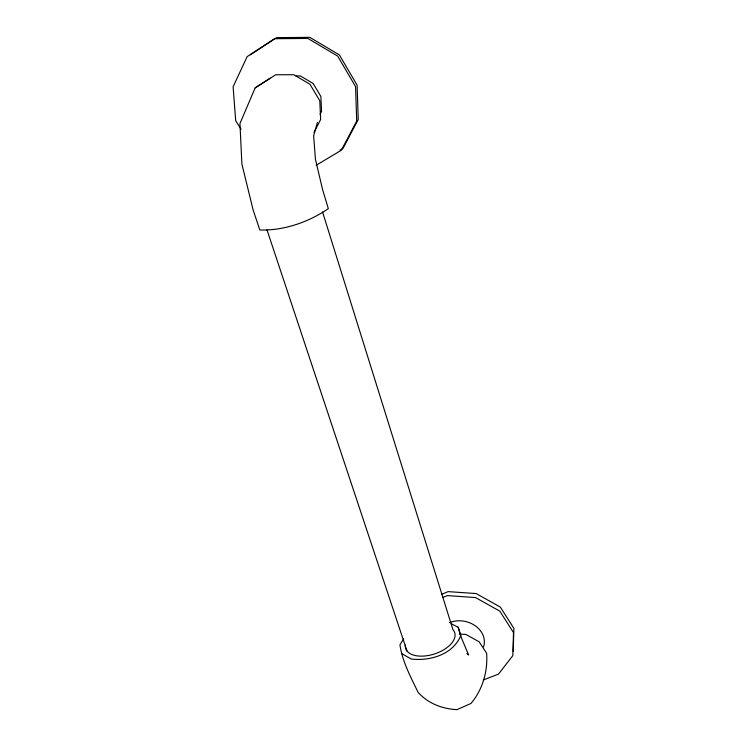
<?xml version="1.0" encoding="UTF-8"?>
<svg xmlns="http://www.w3.org/2000/svg" width="747" height="747" viewBox="0 0 747 747"><rect width="100%" height="100%" fill="white"/><g stroke="black" fill="none" stroke-linecap="round" stroke-linejoin="round"><path stroke-width="1.12" d="M513.245 651.365L513.889 628.376L500.341 607.087L476.138 593.548L448.088 591.624L441.832 594.257M317.428 122.396L313.637 135.739L315.43 159.316L322.667 189.878L328.325 208.646C308.614 222.176 283.851 230.739 259.835 230.001L253.121 209.944L241.888 164.088L239.955 123.544L255.147 87.875L270.153 78.258M320.061 114.282L321.555 111.35L320.883 96.466L313.124 83.459L300.359 75.942L295.961 75.951M313.992 132.508L320.64 119.492L319.772 100.705L309.94 84.243L293.748 74.709L275.68 74.765L255.147 87.875M403.669 638.937L399.934 644.801C402.428 661.767 410.719 676.997 418.049 692.254C427.956 703.497 442.271 708.884 456.996 709.65L470.974 703.459C482.693 689.518 487.894 671.338 486.633 653.289L479.163 641.813L465.997 634.492L459.47 634.007M250.385 54.802L276.633 37.63L309.772 37.35L339.409 54.914L357.113 85.205L358.233 119.501L342.994 148.42L340.1 150.156M316.112 165.311L341.388 150.203L356.702 121.107L355.563 86.605L337.719 56.118L307.876 38.442L274.522 38.713L247.145 56.632L233.111 86.773L235.697 120.697L241.094 129.343M443.111 597.367L447.304 595.611L475.503 597.553L499.846 611.167L513.478 632.541L512.825 655.623L498.464 674.139L483.234 680.013M451.281 623.782L458.182 627.228L461.655 638.442L468.658 655.016L466.903 653.606M401.681 653.597L411.223 659.003C429.992 661.347 452.906 654.493 460.703 635.809L458.182 627.228M266.987 229.852L407.04 651.104M322.536 211.915L452.943 629.674A25.771 14.025 -18 0 1 434.427 653.98A25.771 14.025 -18 0 1 405.36 645.053M449.591 622.615A23.344 19.077 12.5 0 1 475.419 625.902A23.344 19.077 12.5 0 1 483.514 646.893"/></g></svg>
